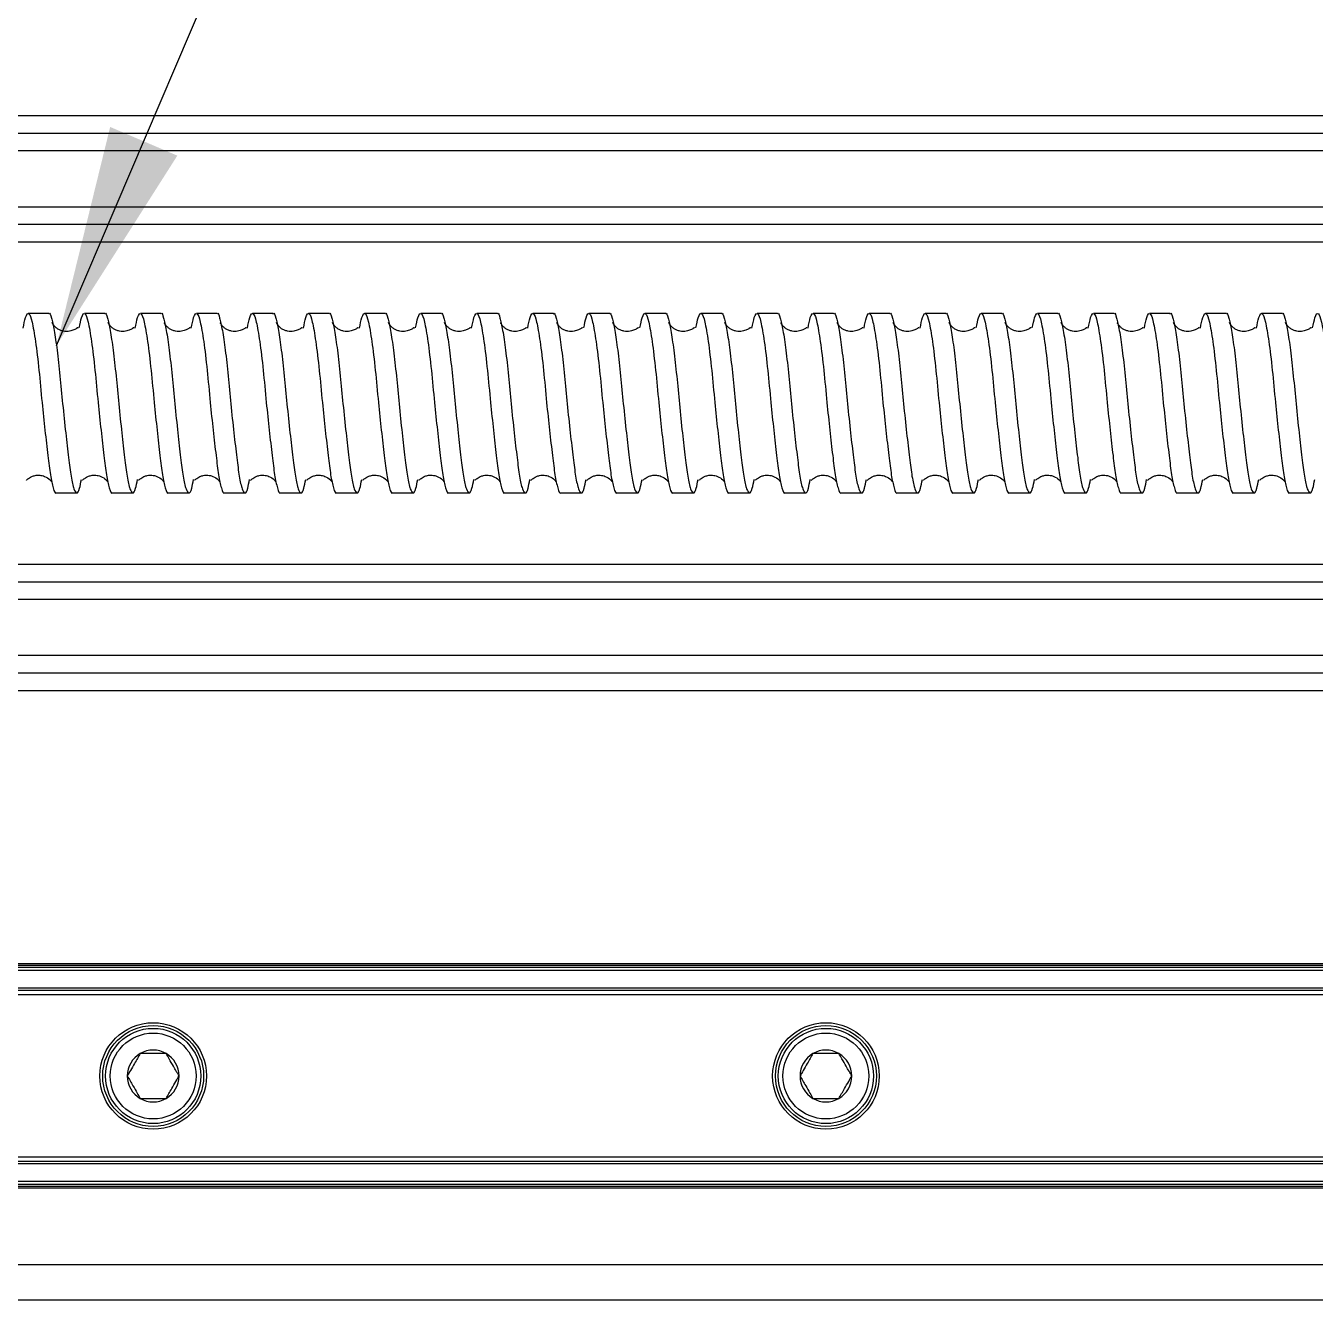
# Model space of a CAD drawing. Header units: millimetres. Extents: x 0 to 279, y 0 to 216.
# Drawn here: x 165.74 to 184.91, y 156.59 to 175.53 of the extents above; entities that cross this region are included whole.
import ezdxf

# ---------------------------------------------------------------- set-up
doc = ezdxf.new("R2010")
doc.units = ezdxf.units.MM
doc.layers.add('DIM', color=1, linetype='Continuous')
doc.dimstyles.new('SLDDIMSTYLE0', dxfattribs={"dimtxt": 0.18, "dimasz": 3.302, "dimexe": 0, "dimexo": 0.0625, "dimgap": 0, "dimtad": 0, "dimtih": 1, "dimtoh": 1, "dimdec": 0, "dimrnd": 1e-09, "dimzin": 0, "dimdsep": 46, "dimtxsty": 'Standard', "dimsah": 1, "dimcen": 0.09, "dimadec": 0, "dimazin": 0, "dimtfac": 3.302, "dimtdec": 0, "dimtofl": 0, "dimtmove": 0, "dimatfit": 3, "dimfxl": 0, "dimfrac": 2, "dimtolj": 1, "dimtzin": 0, "dimarcsym": 0})

msp = doc.modelspace()

# ---------------------------------------------------------------- linework, layer by layer
at = {"color": 8, "linetype": 'Continuous', "lineweight": 25}
for p, q in [((230.632, 174.193), (122.071, 174.193)), ((230.632, 173.672), (122.071, 173.672)), ((230.632, 172.837), (122.071, 172.837)), ((230.632, 172.316), (122.071, 172.316)), ((230.632, 167.526), (122.071, 167.526)), ((230.632, 167.005), (122.071, 167.005)), ((230.632, 166.17), (122.071, 166.17)), ((230.632, 165.649), (122.071, 165.649)), ((240.966, 161.563), (151.42, 161.563)), ((240.966, 161.491), (151.42, 161.491)), ((240.966, 158.351), (151.42, 158.351)), ((240.966, 158.279), (151.42, 158.279)), ((240.966, 157.116), (151.42, 157.116))]:
    msp.add_line(p, q, dxfattribs=at)
at = {"color": 7, "linetype": 'Continuous', "lineweight": 25}
for p, q in [((230.632, 173.931), (122.071, 173.931)), ((230.632, 172.578), (122.071, 172.578)), ((166.08, 171.254), (165.775, 171.254)), ((166.913, 171.254), (166.609, 171.254)), ((167.746, 171.254), (167.442, 171.254)), ((168.58, 171.254), (168.275, 171.254)), ((169.413, 171.254), (169.109, 171.254)), ((170.246, 171.254), (169.942, 171.254)), ((171.08, 171.254), (170.775, 171.254)), ((171.913, 171.254), (171.609, 171.254)), ((172.746, 171.254), (172.442, 171.254)), ((173.58, 171.254), (173.275, 171.254)), ((174.413, 171.254), (174.109, 171.254)), ((175.246, 171.254), (174.942, 171.254)), ((176.08, 171.254), (175.775, 171.254)), ((176.913, 171.254), (176.609, 171.254)), ((177.746, 171.254), (177.442, 171.254)), ((178.58, 171.254), (178.275, 171.254)), ((179.413, 171.254), (179.109, 171.254)), ((180.246, 171.254), (179.942, 171.254)), ((181.08, 171.254), (180.775, 171.254)), ((181.913, 171.254), (181.609, 171.254)), ((182.746, 171.254), (182.442, 171.254)), ((183.58, 171.254), (183.275, 171.254)), ((184.413, 171.254), (184.109, 171.254)), ((166.192, 168.588), (166.496, 168.588)), ((167.026, 168.588), (167.33, 168.588)), ((167.859, 168.588), (168.163, 168.588)), ((168.692, 168.588), (168.996, 168.588)), ((169.526, 168.588), (169.83, 168.588)), ((170.359, 168.588), (170.663, 168.588)), ((171.192, 168.588), (171.496, 168.588)), ((172.026, 168.588), (172.33, 168.588)), ((172.859, 168.588), (173.163, 168.588)), ((173.692, 168.588), (173.996, 168.588)), ((174.526, 168.588), (174.83, 168.588)), ((175.359, 168.588), (175.663, 168.588)), ((176.192, 168.588), (176.496, 168.588)), ((177.026, 168.588), (177.33, 168.588)), ((177.859, 168.588), (178.163, 168.588)), ((178.692, 168.588), (178.996, 168.588)), ((179.526, 168.588), (179.83, 168.588)), ((180.359, 168.588), (180.663, 168.588)), ((181.192, 168.588), (181.496, 168.588)), ((182.026, 168.588), (182.33, 168.588)), ((182.859, 168.588), (183.163, 168.588)), ((183.692, 168.588), (183.996, 168.588)), ((184.526, 168.588), (184.83, 168.588)), ((230.632, 167.264), (122.071, 167.264)), ((230.632, 165.911), (122.071, 165.911)), ((240.966, 161.588), (151.42, 161.588)), ((240.966, 161.536), (151.42, 161.536)), ((240.966, 161.229), (151.42, 161.229)), ((240.966, 161.193), (151.42, 161.193)), ((240.966, 161.127), (151.42, 161.127)), ((240.966, 158.715), (151.42, 158.715)), ((240.966, 158.649), (151.42, 158.649)), ((240.966, 158.613), (151.42, 158.613)), ((240.966, 158.306), (151.42, 158.306)), ((240.966, 158.254), (151.42, 158.254)), ((240.966, 156.588), (151.42, 156.588))]:
    msp.add_line(p, q, dxfattribs=at)
for centre, radius in [((167.632, 159.921), 0.792), ((167.632, 159.921), 0.75), ((167.632, 159.921), 0.708), ((177.632, 159.921), 0.792), ((177.632, 159.921), 0.75), ((177.632, 159.921), 0.708), ((167.632, 159.921), 0.638), ((177.632, 159.921), 0.638)]:
    msp.add_circle(centre, radius, dxfattribs=at)
for centre, start, end in [((167.632, 159.921), 120, 180), ((167.632, 159.921), 60, 120), ((167.632, 159.921), 0, 60), ((177.632, 159.921), 120, 180), ((177.632, 159.921), 60, 120), ((177.632, 159.921), 0, 60), ((167.632, 159.921), 180, 240), ((167.632, 159.921), 300, 0), ((177.632, 159.921), 180, 240), ((177.632, 159.921), 300, 0), ((167.632, 159.921), 240, 300), ((177.632, 159.921), 240, 300)]:
    msp.add_arc(centre, 0.385, start, end, dxfattribs=at)
for points, knots in [([(165.699, 171.039), (165.71, 171.097), (165.739, 171.24), (165.787, 171.279), (165.831, 171.155), (165.883, 170.857), (165.935, 170.428), (165.977, 169.955), (166.023, 169.513), (166.067, 169.14), (166.104, 168.838), (166.146, 168.649), (166.177, 168.566), (166.192, 168.589), (166.192, 168.59)], [0, 0, 0, 0, 0.0703568, 0.1722196, 0.2699559, 0.3712074, 0.4741337, 0.5734583, 0.6583141, 0.7430129, 0.8243011, 0.90809, 0.9973435, 1, 1, 1, 1]), ([(166.08, 171.252), (166.08, 171.253), (166.095, 171.274), (166.12, 171.199), (166.16, 171.022), (166.205, 170.719), (166.247, 170.337), (166.286, 169.905), (166.331, 169.48), (166.375, 169.106), (166.411, 168.817), (166.454, 168.629), (166.498, 168.568), (166.533, 168.619), (166.556, 168.741), (166.566, 168.79)], [0, 0, 0, 0, 0.0034244, 0.0859477, 0.1691478, 0.2549331, 0.3429808, 0.4288684, 0.518377, 0.6033358, 0.6850027, 0.7696123, 0.8552987, 0.9417258, 1, 1, 1, 1]), ([(166.533, 171.042), (166.544, 171.099), (166.572, 171.24), (166.62, 171.279), (166.664, 171.155), (166.716, 170.857), (166.768, 170.428), (166.81, 169.955), (166.857, 169.513), (166.9, 169.14), (166.937, 168.838), (166.979, 168.649), (167.011, 168.566), (167.025, 168.589), (167.026, 168.59)], [0, 0, 0, 0, 0.0688262, 0.1708568, 0.268754, 0.3701721, 0.4732679, 0.572756, 0.6577516, 0.7425898, 0.8240119, 0.9079387, 0.9973392, 1, 1, 1, 1]), ([(166.913, 171.252), (166.914, 171.253), (166.928, 171.274), (166.953, 171.199), (166.993, 171.022), (167.038, 170.719), (167.08, 170.337), (167.12, 169.905), (167.165, 169.48), (167.208, 169.106), (167.245, 168.817), (167.287, 168.629), (167.332, 168.568), (167.366, 168.619), (167.39, 168.741), (167.399, 168.79)], [0, 0, 0, 0, 0.0034244, 0.0859477, 0.1691478, 0.2549331, 0.3429808, 0.4288684, 0.518377, 0.6033358, 0.6850027, 0.7696123, 0.8552987, 0.9417258, 1, 1, 1, 1]), ([(167.366, 171.039), (167.377, 171.097), (167.405, 171.24), (167.453, 171.279), (167.497, 171.155), (167.549, 170.857), (167.601, 170.428), (167.644, 169.955), (167.69, 169.513), (167.733, 169.14), (167.77, 168.838), (167.812, 168.649), (167.844, 168.566), (167.858, 168.589), (167.859, 168.59)], [0, 0, 0, 0, 0.070357, 0.17222, 0.269956, 0.371207, 0.474134, 0.573458, 0.658314, 0.743013, 0.824301, 0.90809, 0.997344, 1, 1, 1, 1]), ([(167.746, 171.252), (167.747, 171.253), (167.762, 171.274), (167.787, 171.199), (167.827, 171.022), (167.871, 170.719), (167.914, 170.337), (167.953, 169.905), (167.998, 169.48), (168.041, 169.106), (168.078, 168.817), (168.12, 168.629), (168.165, 168.568), (168.2, 168.619), (168.223, 168.741), (168.233, 168.79)], [0, 0, 0, 0, 0.003424, 0.085948, 0.169148, 0.254933, 0.342981, 0.428868, 0.518377, 0.603336, 0.685003, 0.769612, 0.855299, 0.941726, 1, 1, 1, 1]), ([(168.199, 171.039), (168.21, 171.097), (168.239, 171.24), (168.287, 171.279), (168.331, 171.155), (168.383, 170.857), (168.435, 170.428), (168.477, 169.955), (168.523, 169.513), (168.567, 169.14), (168.604, 168.838), (168.646, 168.649), (168.677, 168.566), (168.692, 168.589), (168.692, 168.59)], [0, 0, 0, 0, 0.070357, 0.17222, 0.269956, 0.371207, 0.474134, 0.573458, 0.658314, 0.743013, 0.824301, 0.90809, 0.997344, 1, 1, 1, 1]), ([(168.58, 171.252), (168.58, 171.253), (168.595, 171.274), (168.62, 171.199), (168.66, 171.022), (168.705, 170.719), (168.747, 170.337), (168.786, 169.905), (168.831, 169.48), (168.875, 169.106), (168.911, 168.817), (168.954, 168.629), (168.998, 168.568), (169.033, 168.619), (169.056, 168.741), (169.066, 168.79)], [0, 0, 0, 0, 0.003424, 0.085948, 0.169148, 0.254933, 0.342981, 0.428868, 0.518377, 0.603336, 0.685003, 0.769612, 0.855299, 0.941726, 1, 1, 1, 1]), ([(169.032, 171.039), (169.044, 171.097), (169.072, 171.24), (169.12, 171.279), (169.164, 171.155), (169.216, 170.857), (169.268, 170.428), (169.31, 169.955), (169.357, 169.513), (169.4, 169.14), (169.437, 168.838), (169.479, 168.649), (169.511, 168.566), (169.525, 168.589), (169.526, 168.59)], [0, 0, 0, 0, 0.070357, 0.17222, 0.269956, 0.371207, 0.474134, 0.573458, 0.658314, 0.743013, 0.824301, 0.90809, 0.997344, 1, 1, 1, 1]), ([(169.413, 171.252), (169.414, 171.253), (169.428, 171.274), (169.453, 171.199), (169.493, 171.022), (169.538, 170.719), (169.58, 170.337), (169.62, 169.905), (169.665, 169.48), (169.708, 169.106), (169.745, 168.817), (169.787, 168.629), (169.832, 168.568), (169.866, 168.619), (169.89, 168.741), (169.899, 168.79)], [0, 0, 0, 0, 0.0034244, 0.0859477, 0.1691478, 0.2549331, 0.3429808, 0.4288684, 0.518377, 0.6033358, 0.6850027, 0.7696123, 0.8552987, 0.9417258, 1, 1, 1, 1]), ([(169.866, 171.039), (169.877, 171.097), (169.905, 171.24), (169.953, 171.279), (169.997, 171.155), (170.049, 170.857), (170.101, 170.428), (170.144, 169.955), (170.19, 169.513), (170.233, 169.14), (170.27, 168.838), (170.312, 168.649), (170.344, 168.566), (170.358, 168.589), (170.359, 168.59)], [0, 0, 0, 0, 0.070357, 0.17222, 0.269956, 0.371207, 0.474134, 0.573458, 0.658314, 0.743013, 0.824301, 0.90809, 0.997344, 1, 1, 1, 1]), ([(170.246, 171.252), (170.247, 171.253), (170.262, 171.274), (170.287, 171.199), (170.327, 171.022), (170.371, 170.719), (170.414, 170.337), (170.453, 169.905), (170.498, 169.48), (170.541, 169.106), (170.578, 168.817), (170.62, 168.629), (170.665, 168.568), (170.7, 168.619), (170.723, 168.741), (170.733, 168.79)], [0, 0, 0, 0, 0.0034244, 0.0859477, 0.1691478, 0.2549331, 0.3429808, 0.4288684, 0.518377, 0.6033358, 0.6850027, 0.7696123, 0.8552987, 0.9417258, 1, 1, 1, 1]), ([(170.699, 171.039), (170.71, 171.097), (170.739, 171.24), (170.787, 171.279), (170.831, 171.155), (170.883, 170.857), (170.935, 170.428), (170.977, 169.955), (171.023, 169.513), (171.067, 169.14), (171.104, 168.838), (171.146, 168.649), (171.177, 168.566), (171.192, 168.589), (171.192, 168.59)], [0, 0, 0, 0, 0.070357, 0.17222, 0.269956, 0.371207, 0.474134, 0.573458, 0.658314, 0.743013, 0.824301, 0.90809, 0.997344, 1, 1, 1, 1]), ([(171.08, 171.252), (171.08, 171.253), (171.095, 171.274), (171.12, 171.199), (171.16, 171.022), (171.205, 170.719), (171.247, 170.337), (171.286, 169.905), (171.331, 169.48), (171.375, 169.106), (171.411, 168.817), (171.454, 168.629), (171.498, 168.568), (171.533, 168.619), (171.556, 168.741), (171.566, 168.79)], [0, 0, 0, 0, 0.003424, 0.085948, 0.169148, 0.254933, 0.342981, 0.428868, 0.518377, 0.603336, 0.685003, 0.769612, 0.855299, 0.941726, 1, 1, 1, 1]), ([(171.533, 171.042), (171.544, 171.099), (171.572, 171.24), (171.62, 171.279), (171.664, 171.155), (171.716, 170.857), (171.768, 170.428), (171.81, 169.955), (171.857, 169.513), (171.9, 169.14), (171.937, 168.838), (171.979, 168.649), (172.011, 168.566), (172.025, 168.589), (172.026, 168.59)], [0, 0, 0, 0, 0.068826, 0.170857, 0.268754, 0.370172, 0.473268, 0.572756, 0.657752, 0.74259, 0.824012, 0.907939, 0.997339, 1, 1, 1, 1]), ([(171.913, 171.252), (171.914, 171.253), (171.928, 171.274), (171.953, 171.199), (171.993, 171.022), (172.038, 170.719), (172.08, 170.337), (172.12, 169.905), (172.165, 169.48), (172.208, 169.106), (172.245, 168.817), (172.287, 168.629), (172.332, 168.568), (172.366, 168.619), (172.39, 168.741), (172.399, 168.79)], [0, 0, 0, 0, 0.003424, 0.085948, 0.169148, 0.254933, 0.342981, 0.428868, 0.518377, 0.603336, 0.685003, 0.769612, 0.855299, 0.941726, 1, 1, 1, 1]), ([(172.366, 171.039), (172.377, 171.097), (172.405, 171.24), (172.453, 171.279), (172.497, 171.155), (172.549, 170.857), (172.601, 170.428), (172.644, 169.955), (172.69, 169.513), (172.733, 169.14), (172.77, 168.838), (172.812, 168.649), (172.844, 168.566), (172.858, 168.589), (172.859, 168.59)], [0, 0, 0, 0, 0.070357, 0.17222, 0.269956, 0.371207, 0.474134, 0.573458, 0.658314, 0.743013, 0.824301, 0.90809, 0.997344, 1, 1, 1, 1]), ([(172.746, 171.252), (172.747, 171.253), (172.762, 171.274), (172.787, 171.199), (172.827, 171.022), (172.871, 170.719), (172.914, 170.337), (172.953, 169.905), (172.998, 169.48), (173.041, 169.106), (173.078, 168.817), (173.12, 168.629), (173.165, 168.568), (173.2, 168.619), (173.223, 168.741), (173.233, 168.79)], [0, 0, 0, 0, 0.003424, 0.085948, 0.169148, 0.254933, 0.342981, 0.428868, 0.518377, 0.603336, 0.685003, 0.769612, 0.855299, 0.941726, 1, 1, 1, 1]), ([(173.199, 171.039), (173.21, 171.097), (173.239, 171.24), (173.287, 171.279), (173.331, 171.155), (173.383, 170.857), (173.435, 170.428), (173.477, 169.955), (173.523, 169.513), (173.567, 169.14), (173.604, 168.838), (173.646, 168.649), (173.677, 168.566), (173.692, 168.589), (173.692, 168.59)], [0, 0, 0, 0, 0.070357, 0.17222, 0.269956, 0.371207, 0.474134, 0.573458, 0.658314, 0.743013, 0.824301, 0.90809, 0.997344, 1, 1, 1, 1]), ([(173.58, 171.252), (173.58, 171.253), (173.595, 171.274), (173.62, 171.199), (173.66, 171.022), (173.705, 170.719), (173.747, 170.337), (173.786, 169.905), (173.831, 169.48), (173.875, 169.106), (173.911, 168.817), (173.954, 168.629), (173.998, 168.568), (174.033, 168.619), (174.056, 168.741), (174.066, 168.79)], [0, 0, 0, 0, 0.003424, 0.085948, 0.169148, 0.254933, 0.342981, 0.428868, 0.518377, 0.603336, 0.685003, 0.769612, 0.855299, 0.941726, 1, 1, 1, 1]), ([(174.033, 171.042), (174.044, 171.099), (174.072, 171.24), (174.12, 171.279), (174.164, 171.155), (174.216, 170.857), (174.268, 170.428), (174.31, 169.955), (174.357, 169.513), (174.4, 169.14), (174.437, 168.838), (174.479, 168.649), (174.511, 168.566), (174.525, 168.589), (174.526, 168.59)], [0, 0, 0, 0, 0.068826, 0.170857, 0.268754, 0.370172, 0.473268, 0.572756, 0.657752, 0.74259, 0.824012, 0.907939, 0.997339, 1, 1, 1, 1]), ([(174.413, 171.252), (174.414, 171.253), (174.428, 171.274), (174.453, 171.199), (174.493, 171.022), (174.538, 170.719), (174.58, 170.337), (174.62, 169.905), (174.665, 169.48), (174.708, 169.106), (174.745, 168.817), (174.787, 168.629), (174.832, 168.568), (174.866, 168.619), (174.89, 168.741), (174.899, 168.79)], [0, 0, 0, 0, 0.003424, 0.085948, 0.169148, 0.254933, 0.342981, 0.428868, 0.518377, 0.603336, 0.685003, 0.769612, 0.855299, 0.941726, 1, 1, 1, 1]), ([(174.866, 171.042), (174.878, 171.099), (174.906, 171.24), (174.953, 171.279), (174.997, 171.155), (175.049, 170.857), (175.101, 170.428), (175.144, 169.955), (175.19, 169.513), (175.233, 169.14), (175.27, 168.838), (175.312, 168.649), (175.344, 168.566), (175.358, 168.589), (175.359, 168.59)], [0, 0, 0, 0, 0.068826, 0.170857, 0.268754, 0.370172, 0.473268, 0.572756, 0.657752, 0.74259, 0.824012, 0.907939, 0.997339, 1, 1, 1, 1]), ([(175.246, 171.252), (175.247, 171.253), (175.262, 171.274), (175.287, 171.199), (175.327, 171.022), (175.371, 170.719), (175.414, 170.337), (175.453, 169.905), (175.498, 169.48), (175.541, 169.106), (175.578, 168.817), (175.62, 168.629), (175.665, 168.568), (175.7, 168.619), (175.723, 168.741), (175.733, 168.79)], [0, 0, 0, 0, 0.003424, 0.085948, 0.169148, 0.254933, 0.342981, 0.428868, 0.518377, 0.603336, 0.685003, 0.769612, 0.855299, 0.941726, 1, 1, 1, 1]), ([(175.7, 171.042), (175.711, 171.099), (175.739, 171.24), (175.787, 171.279), (175.831, 171.155), (175.883, 170.857), (175.935, 170.428), (175.977, 169.955), (176.023, 169.513), (176.067, 169.14), (176.104, 168.838), (176.146, 168.649), (176.177, 168.566), (176.192, 168.589), (176.192, 168.59)], [0, 0, 0, 0, 0.068826, 0.170857, 0.268754, 0.370172, 0.473268, 0.572756, 0.657752, 0.74259, 0.824012, 0.907939, 0.997339, 1, 1, 1, 1]), ([(176.08, 171.252), (176.08, 171.253), (176.095, 171.274), (176.12, 171.199), (176.16, 171.022), (176.205, 170.719), (176.247, 170.337), (176.286, 169.905), (176.331, 169.48), (176.375, 169.106), (176.411, 168.817), (176.454, 168.629), (176.498, 168.568), (176.533, 168.619), (176.556, 168.741), (176.566, 168.79)], [0, 0, 0, 0, 0.0034244, 0.0859477, 0.1691478, 0.2549331, 0.3429808, 0.4288684, 0.518377, 0.6033358, 0.6850027, 0.7696123, 0.8552987, 0.9417258, 1, 1, 1, 1]), ([(176.532, 171.039), (176.544, 171.097), (176.572, 171.24), (176.62, 171.279), (176.664, 171.155), (176.716, 170.857), (176.768, 170.428), (176.81, 169.955), (176.857, 169.513), (176.9, 169.14), (176.937, 168.838), (176.979, 168.649), (177.011, 168.566), (177.025, 168.589), (177.026, 168.59)], [0, 0, 0, 0, 0.070357, 0.17222, 0.269956, 0.371207, 0.474134, 0.573458, 0.658314, 0.743013, 0.824301, 0.90809, 0.997344, 1, 1, 1, 1]), ([(176.913, 171.252), (176.914, 171.253), (176.928, 171.274), (176.953, 171.199), (176.993, 171.022), (177.038, 170.719), (177.08, 170.337), (177.12, 169.905), (177.165, 169.48), (177.208, 169.106), (177.245, 168.817), (177.287, 168.629), (177.332, 168.568), (177.366, 168.619), (177.39, 168.741), (177.399, 168.79)], [0, 0, 0, 0, 0.003424, 0.085948, 0.169148, 0.254933, 0.342981, 0.428868, 0.518377, 0.603336, 0.685003, 0.769612, 0.855299, 0.941726, 1, 1, 1, 1]), ([(177.366, 171.039), (177.377, 171.097), (177.405, 171.24), (177.453, 171.279), (177.497, 171.155), (177.549, 170.857), (177.601, 170.428), (177.644, 169.955), (177.69, 169.513), (177.733, 169.14), (177.77, 168.838), (177.812, 168.649), (177.844, 168.566), (177.858, 168.589), (177.859, 168.59)], [0, 0, 0, 0, 0.070357, 0.17222, 0.269956, 0.371207, 0.474134, 0.573458, 0.658314, 0.743013, 0.824301, 0.90809, 0.997344, 1, 1, 1, 1]), ([(177.746, 171.252), (177.747, 171.253), (177.762, 171.274), (177.787, 171.199), (177.827, 171.022), (177.871, 170.719), (177.914, 170.337), (177.953, 169.905), (177.998, 169.48), (178.041, 169.106), (178.078, 168.817), (178.12, 168.629), (178.165, 168.568), (178.2, 168.619), (178.223, 168.741), (178.233, 168.79)], [0, 0, 0, 0, 0.003424, 0.085948, 0.169148, 0.254933, 0.342981, 0.428868, 0.518377, 0.603336, 0.685003, 0.769612, 0.855299, 0.941726, 1, 1, 1, 1]), ([(178.199, 171.039), (178.21, 171.097), (178.239, 171.24), (178.287, 171.279), (178.331, 171.155), (178.383, 170.857), (178.435, 170.428), (178.477, 169.955), (178.523, 169.513), (178.567, 169.14), (178.604, 168.838), (178.646, 168.649), (178.677, 168.566), (178.692, 168.589), (178.692, 168.59)], [0, 0, 0, 0, 0.0703568, 0.1722196, 0.2699559, 0.3712074, 0.4741337, 0.5734583, 0.6583141, 0.7430129, 0.8243011, 0.90809, 0.9973435, 1, 1, 1, 1]), ([(178.58, 171.252), (178.58, 171.253), (178.595, 171.274), (178.62, 171.199), (178.66, 171.022), (178.705, 170.719), (178.747, 170.337), (178.786, 169.905), (178.831, 169.48), (178.875, 169.106), (178.911, 168.817), (178.954, 168.629), (178.998, 168.568), (179.033, 168.619), (179.056, 168.741), (179.066, 168.79)], [0, 0, 0, 0, 0.0034244, 0.0859477, 0.1691478, 0.2549331, 0.3429808, 0.4288684, 0.518377, 0.6033358, 0.6850027, 0.7696123, 0.8552987, 0.9417258, 1, 1, 1, 1]), ([(179.032, 171.039), (179.044, 171.097), (179.072, 171.24), (179.12, 171.279), (179.164, 171.155), (179.216, 170.857), (179.268, 170.428), (179.31, 169.955), (179.357, 169.513), (179.4, 169.14), (179.437, 168.838), (179.479, 168.649), (179.511, 168.566), (179.525, 168.589), (179.526, 168.59)], [0, 0, 0, 0, 0.070357, 0.17222, 0.269956, 0.371207, 0.474134, 0.573458, 0.658314, 0.743013, 0.824301, 0.90809, 0.997344, 1, 1, 1, 1]), ([(179.413, 171.252), (179.414, 171.253), (179.428, 171.274), (179.453, 171.199), (179.493, 171.022), (179.538, 170.719), (179.58, 170.337), (179.62, 169.905), (179.665, 169.48), (179.708, 169.106), (179.745, 168.817), (179.787, 168.629), (179.832, 168.568), (179.866, 168.619), (179.89, 168.741), (179.899, 168.79)], [0, 0, 0, 0, 0.0034244, 0.0859477, 0.1691478, 0.2549331, 0.3429808, 0.4288684, 0.518377, 0.6033358, 0.6850027, 0.7696123, 0.8552987, 0.9417258, 1, 1, 1, 1]), ([(179.866, 171.042), (179.878, 171.099), (179.906, 171.24), (179.953, 171.279), (179.997, 171.155), (180.049, 170.857), (180.101, 170.428), (180.144, 169.955), (180.19, 169.513), (180.233, 169.14), (180.27, 168.838), (180.312, 168.649), (180.344, 168.566), (180.358, 168.589), (180.359, 168.59)], [0, 0, 0, 0, 0.0688262, 0.1708568, 0.268754, 0.3701721, 0.4732679, 0.572756, 0.6577516, 0.7425898, 0.8240119, 0.9079387, 0.9973392, 1, 1, 1, 1]), ([(180.246, 171.252), (180.247, 171.253), (180.262, 171.274), (180.287, 171.199), (180.327, 171.022), (180.371, 170.719), (180.414, 170.337), (180.453, 169.905), (180.498, 169.48), (180.541, 169.106), (180.578, 168.817), (180.62, 168.629), (180.665, 168.568), (180.7, 168.619), (180.723, 168.741), (180.733, 168.79)], [0, 0, 0, 0, 0.003424, 0.085948, 0.169148, 0.254933, 0.342981, 0.428868, 0.518377, 0.603336, 0.685003, 0.769612, 0.855299, 0.941726, 1, 1, 1, 1]), ([(180.7, 171.042), (180.711, 171.099), (180.739, 171.24), (180.787, 171.279), (180.831, 171.155), (180.883, 170.857), (180.935, 170.428), (180.977, 169.955), (181.023, 169.513), (181.067, 169.14), (181.104, 168.838), (181.146, 168.649), (181.177, 168.566), (181.192, 168.589), (181.192, 168.59)], [0, 0, 0, 0, 0.068826, 0.170857, 0.268754, 0.370172, 0.473268, 0.572756, 0.657752, 0.74259, 0.824012, 0.907939, 0.997339, 1, 1, 1, 1]), ([(181.08, 171.252), (181.08, 171.253), (181.095, 171.274), (181.12, 171.199), (181.16, 171.022), (181.205, 170.719), (181.247, 170.337), (181.286, 169.905), (181.331, 169.48), (181.375, 169.106), (181.411, 168.817), (181.454, 168.629), (181.498, 168.568), (181.533, 168.619), (181.556, 168.741), (181.566, 168.79)], [0, 0, 0, 0, 0.0034244, 0.0859477, 0.1691478, 0.2549331, 0.3429808, 0.4288684, 0.518377, 0.6033358, 0.6850027, 0.7696123, 0.8552987, 0.9417258, 1, 1, 1, 1]), ([(181.532, 171.039), (181.544, 171.097), (181.572, 171.24), (181.62, 171.279), (181.664, 171.155), (181.716, 170.857), (181.768, 170.428), (181.81, 169.955), (181.857, 169.513), (181.9, 169.14), (181.937, 168.838), (181.979, 168.649), (182.011, 168.566), (182.025, 168.589), (182.026, 168.59)], [0, 0, 0, 0, 0.070357, 0.17222, 0.269956, 0.371207, 0.474134, 0.573458, 0.658314, 0.743013, 0.824301, 0.90809, 0.997344, 1, 1, 1, 1]), ([(181.913, 171.252), (181.914, 171.253), (181.928, 171.274), (181.953, 171.199), (181.993, 171.022), (182.038, 170.719), (182.08, 170.337), (182.12, 169.905), (182.165, 169.48), (182.208, 169.106), (182.245, 168.817), (182.287, 168.629), (182.332, 168.568), (182.366, 168.619), (182.39, 168.741), (182.399, 168.79)], [0, 0, 0, 0, 0.003424, 0.085948, 0.169148, 0.254933, 0.342981, 0.428868, 0.518377, 0.603336, 0.685003, 0.769612, 0.855299, 0.941726, 1, 1, 1, 1]), ([(182.366, 171.039), (182.377, 171.097), (182.405, 171.24), (182.453, 171.279), (182.497, 171.155), (182.549, 170.857), (182.601, 170.428), (182.644, 169.955), (182.69, 169.513), (182.733, 169.14), (182.77, 168.838), (182.812, 168.649), (182.844, 168.566), (182.858, 168.589), (182.859, 168.59)], [0, 0, 0, 0, 0.070357, 0.17222, 0.269956, 0.371207, 0.474134, 0.573458, 0.658314, 0.743013, 0.824301, 0.90809, 0.997344, 1, 1, 1, 1]), ([(182.746, 171.252), (182.747, 171.253), (182.762, 171.274), (182.787, 171.199), (182.827, 171.022), (182.871, 170.719), (182.914, 170.337), (182.953, 169.905), (182.998, 169.48), (183.041, 169.106), (183.078, 168.817), (183.12, 168.629), (183.165, 168.568), (183.2, 168.619), (183.223, 168.741), (183.233, 168.79)], [0, 0, 0, 0, 0.003424, 0.085948, 0.169148, 0.254933, 0.342981, 0.428868, 0.518377, 0.603336, 0.685003, 0.769612, 0.855299, 0.941726, 1, 1, 1, 1]), ([(183.199, 171.039), (183.21, 171.097), (183.239, 171.24), (183.287, 171.279), (183.331, 171.155), (183.383, 170.857), (183.435, 170.428), (183.477, 169.955), (183.523, 169.513), (183.567, 169.14), (183.604, 168.838), (183.646, 168.649), (183.677, 168.566), (183.692, 168.589), (183.692, 168.59)], [0, 0, 0, 0, 0.070357, 0.17222, 0.269956, 0.371207, 0.474134, 0.573458, 0.658314, 0.743013, 0.824301, 0.90809, 0.997344, 1, 1, 1, 1]), ([(183.58, 171.252), (183.58, 171.253), (183.595, 171.274), (183.62, 171.199), (183.66, 171.022), (183.705, 170.719), (183.747, 170.337), (183.786, 169.905), (183.831, 169.48), (183.875, 169.106), (183.911, 168.817), (183.954, 168.629), (183.998, 168.568), (184.033, 168.619), (184.056, 168.741), (184.066, 168.79)], [0, 0, 0, 0, 0.003424, 0.085948, 0.169148, 0.254933, 0.342981, 0.428868, 0.518377, 0.603336, 0.685003, 0.769612, 0.855299, 0.941726, 1, 1, 1, 1]), ([(184.032, 171.039), (184.044, 171.097), (184.072, 171.24), (184.12, 171.279), (184.164, 171.155), (184.216, 170.857), (184.268, 170.428), (184.31, 169.955), (184.357, 169.513), (184.4, 169.14), (184.437, 168.838), (184.479, 168.649), (184.511, 168.566), (184.525, 168.589), (184.526, 168.59)], [0, 0, 0, 0, 0.0703568, 0.1722196, 0.2699559, 0.3712074, 0.4741337, 0.5734583, 0.6583141, 0.7430129, 0.8243011, 0.90809, 0.9973435, 1, 1, 1, 1]), ([(184.413, 171.252), (184.414, 171.253), (184.428, 171.274), (184.453, 171.199), (184.493, 171.022), (184.538, 170.719), (184.58, 170.337), (184.62, 169.905), (184.665, 169.48), (184.708, 169.106), (184.745, 168.817), (184.787, 168.629), (184.832, 168.568), (184.866, 168.619), (184.89, 168.741), (184.899, 168.79)], [0, 0, 0, 0, 0.003424, 0.085948, 0.169148, 0.254933, 0.342981, 0.428868, 0.518377, 0.603336, 0.685003, 0.769612, 0.855299, 0.941726, 1, 1, 1, 1]), ([(184.866, 171.042), (184.878, 171.099), (184.906, 171.24), (184.953, 171.279), (184.997, 171.155), (185.049, 170.857), (185.101, 170.428), (185.144, 169.955), (185.19, 169.513), (185.233, 169.14), (185.27, 168.838), (185.312, 168.649), (185.344, 168.566), (185.358, 168.589), (185.359, 168.59)], [0, 0, 0, 0, 0.068826, 0.170857, 0.268754, 0.370172, 0.473268, 0.572756, 0.657752, 0.74259, 0.824012, 0.907939, 0.997339, 1, 1, 1, 1]), ([(166.515, 171.038), (166.514, 171.039), (166.512, 171.045), (166.496, 171.035), (166.466, 171.018), (166.426, 171.002), (166.389, 170.992), (166.345, 170.988), (166.296, 170.992), (166.246, 171.007), (166.204, 171.031), (166.17, 171.06), (166.136, 171.103), (166.132, 171.114), (166.129, 171.122)], [0, 0, 0, 0, 0.031743, 0.153714, 0.26991, 0.325158, 0.378742, 0.432426, 0.487382, 0.545636, 0.611184, 0.687137, 0.776184, 1, 1, 1, 1]), ([(167.348, 171.038), (167.348, 171.039), (167.346, 171.045), (167.33, 171.035), (167.299, 171.018), (167.259, 171.002), (167.222, 170.992), (167.178, 170.988), (167.129, 170.992), (167.08, 171.007), (167.037, 171.031), (167.004, 171.06), (166.969, 171.103), (166.965, 171.114), (166.963, 171.122)], [0, 0, 0, 0, 0.031743, 0.153714, 0.26991, 0.325158, 0.378742, 0.432426, 0.487382, 0.545636, 0.611184, 0.687137, 0.776184, 1, 1, 1, 1]), ([(168.181, 171.038), (168.181, 171.039), (168.179, 171.045), (168.163, 171.035), (168.132, 171.018), (168.093, 171.002), (168.055, 170.992), (168.012, 170.988), (167.962, 170.992), (167.913, 171.007), (167.871, 171.031), (167.837, 171.06), (167.803, 171.103), (167.799, 171.114), (167.796, 171.122)], [0, 0, 0, 0, 0.0317431, 0.153714, 0.26991, 0.3251576, 0.3787424, 0.4324263, 0.4873818, 0.5456357, 0.6111844, 0.6871371, 0.7761836, 1, 1, 1, 1]), ([(169.015, 171.038), (169.014, 171.039), (169.012, 171.045), (168.996, 171.035), (168.966, 171.018), (168.926, 171.002), (168.889, 170.992), (168.845, 170.988), (168.796, 170.992), (168.746, 171.007), (168.704, 171.031), (168.67, 171.06), (168.636, 171.103), (168.632, 171.114), (168.629, 171.122)], [0, 0, 0, 0, 0.031743, 0.153714, 0.26991, 0.325158, 0.378742, 0.432426, 0.487382, 0.545636, 0.611184, 0.687137, 0.776184, 1, 1, 1, 1]), ([(169.848, 171.038), (169.848, 171.039), (169.846, 171.045), (169.83, 171.035), (169.799, 171.018), (169.759, 171.002), (169.722, 170.992), (169.678, 170.988), (169.629, 170.992), (169.58, 171.007), (169.537, 171.031), (169.504, 171.06), (169.469, 171.103), (169.465, 171.114), (169.463, 171.122)], [0, 0, 0, 0, 0.031743, 0.153714, 0.26991, 0.325158, 0.378742, 0.432426, 0.487382, 0.545636, 0.611184, 0.687137, 0.776184, 1, 1, 1, 1]), ([(170.681, 171.038), (170.681, 171.039), (170.679, 171.045), (170.663, 171.035), (170.632, 171.018), (170.593, 171.002), (170.555, 170.992), (170.512, 170.988), (170.462, 170.992), (170.413, 171.007), (170.371, 171.031), (170.337, 171.06), (170.303, 171.103), (170.299, 171.114), (170.296, 171.122)], [0, 0, 0, 0, 0.031743, 0.153714, 0.26991, 0.325158, 0.378742, 0.432426, 0.487382, 0.545636, 0.611184, 0.687137, 0.776184, 1, 1, 1, 1]), ([(171.515, 171.038), (171.514, 171.039), (171.512, 171.045), (171.496, 171.035), (171.466, 171.018), (171.426, 171.002), (171.389, 170.992), (171.345, 170.988), (171.296, 170.992), (171.246, 171.007), (171.204, 171.031), (171.17, 171.06), (171.136, 171.103), (171.132, 171.114), (171.129, 171.122)], [0, 0, 0, 0, 0.031743, 0.153714, 0.26991, 0.325158, 0.378742, 0.432426, 0.487382, 0.545636, 0.611184, 0.687137, 0.776184, 1, 1, 1, 1]), ([(172.348, 171.038), (172.348, 171.039), (172.346, 171.045), (172.33, 171.035), (172.299, 171.018), (172.259, 171.002), (172.222, 170.992), (172.178, 170.988), (172.129, 170.992), (172.08, 171.007), (172.037, 171.031), (172.004, 171.06), (171.969, 171.103), (171.965, 171.114), (171.963, 171.122)], [0, 0, 0, 0, 0.031743, 0.153714, 0.26991, 0.325158, 0.378742, 0.432426, 0.487382, 0.545636, 0.611184, 0.687137, 0.776184, 1, 1, 1, 1]), ([(173.181, 171.038), (173.181, 171.039), (173.179, 171.045), (173.163, 171.035), (173.132, 171.018), (173.093, 171.002), (173.055, 170.992), (173.012, 170.988), (172.962, 170.992), (172.913, 171.007), (172.871, 171.031), (172.837, 171.06), (172.803, 171.103), (172.799, 171.114), (172.796, 171.122)], [0, 0, 0, 0, 0.031743, 0.153714, 0.26991, 0.325158, 0.378742, 0.432426, 0.487382, 0.545636, 0.611184, 0.687137, 0.776184, 1, 1, 1, 1]), ([(174.015, 171.038), (174.014, 171.039), (174.012, 171.045), (173.996, 171.035), (173.966, 171.018), (173.926, 171.002), (173.889, 170.992), (173.845, 170.988), (173.796, 170.992), (173.746, 171.007), (173.704, 171.031), (173.67, 171.06), (173.636, 171.103), (173.632, 171.114), (173.629, 171.122)], [0, 0, 0, 0, 0.031743, 0.153714, 0.26991, 0.325158, 0.378742, 0.432426, 0.487382, 0.545636, 0.611184, 0.687137, 0.776184, 1, 1, 1, 1]), ([(174.848, 171.038), (174.848, 171.039), (174.846, 171.045), (174.83, 171.035), (174.799, 171.018), (174.759, 171.002), (174.722, 170.992), (174.678, 170.988), (174.629, 170.992), (174.58, 171.007), (174.537, 171.031), (174.504, 171.06), (174.469, 171.103), (174.465, 171.114), (174.463, 171.122)], [0, 0, 0, 0, 0.031743, 0.153714, 0.26991, 0.325158, 0.378742, 0.432426, 0.487382, 0.545636, 0.611184, 0.687137, 0.776184, 1, 1, 1, 1]), ([(175.681, 171.038), (175.681, 171.039), (175.679, 171.045), (175.663, 171.035), (175.632, 171.018), (175.593, 171.002), (175.555, 170.992), (175.512, 170.988), (175.462, 170.992), (175.413, 171.007), (175.371, 171.031), (175.337, 171.06), (175.303, 171.103), (175.299, 171.114), (175.296, 171.122)], [0, 0, 0, 0, 0.031743, 0.153714, 0.26991, 0.325158, 0.378742, 0.432426, 0.487382, 0.545636, 0.611184, 0.687137, 0.776184, 1, 1, 1, 1]), ([(176.515, 171.038), (176.514, 171.039), (176.512, 171.045), (176.496, 171.035), (176.466, 171.018), (176.426, 171.002), (176.389, 170.992), (176.345, 170.988), (176.296, 170.992), (176.246, 171.007), (176.204, 171.031), (176.17, 171.06), (176.136, 171.103), (176.132, 171.114), (176.129, 171.122)], [0, 0, 0, 0, 0.031743, 0.153714, 0.26991, 0.325158, 0.378742, 0.432426, 0.487382, 0.545636, 0.611184, 0.687137, 0.776184, 1, 1, 1, 1]), ([(177.348, 171.038), (177.348, 171.039), (177.346, 171.045), (177.33, 171.035), (177.299, 171.018), (177.259, 171.002), (177.222, 170.992), (177.178, 170.988), (177.129, 170.992), (177.08, 171.007), (177.037, 171.031), (177.004, 171.06), (176.969, 171.103), (176.965, 171.114), (176.963, 171.122)], [0, 0, 0, 0, 0.031743, 0.153714, 0.26991, 0.325158, 0.378742, 0.432426, 0.487382, 0.545636, 0.611184, 0.687137, 0.776184, 1, 1, 1, 1]), ([(178.181, 171.038), (178.181, 171.039), (178.179, 171.045), (178.163, 171.035), (178.132, 171.018), (178.093, 171.002), (178.055, 170.992), (178.012, 170.988), (177.962, 170.992), (177.913, 171.007), (177.871, 171.031), (177.837, 171.06), (177.803, 171.103), (177.799, 171.114), (177.796, 171.122)], [0, 0, 0, 0, 0.031743, 0.153714, 0.26991, 0.325158, 0.378742, 0.432426, 0.487382, 0.545636, 0.611184, 0.687137, 0.776184, 1, 1, 1, 1]), ([(179.015, 171.038), (179.014, 171.039), (179.012, 171.045), (178.996, 171.035), (178.966, 171.018), (178.926, 171.002), (178.889, 170.992), (178.845, 170.988), (178.796, 170.992), (178.746, 171.007), (178.704, 171.031), (178.67, 171.06), (178.636, 171.103), (178.632, 171.114), (178.629, 171.122)], [0, 0, 0, 0, 0.031743, 0.153714, 0.26991, 0.325158, 0.378742, 0.432426, 0.487382, 0.545636, 0.611184, 0.687137, 0.776184, 1, 1, 1, 1]), ([(179.848, 171.038), (179.848, 171.039), (179.846, 171.045), (179.83, 171.035), (179.799, 171.018), (179.759, 171.002), (179.722, 170.992), (179.678, 170.988), (179.629, 170.992), (179.58, 171.007), (179.537, 171.031), (179.504, 171.06), (179.469, 171.103), (179.465, 171.114), (179.463, 171.122)], [0, 0, 0, 0, 0.031743, 0.153714, 0.26991, 0.325158, 0.378742, 0.432426, 0.487382, 0.545636, 0.611184, 0.687137, 0.776184, 1, 1, 1, 1]), ([(180.681, 171.038), (180.681, 171.039), (180.679, 171.045), (180.663, 171.035), (180.632, 171.018), (180.593, 171.002), (180.555, 170.992), (180.512, 170.988), (180.462, 170.992), (180.413, 171.007), (180.371, 171.031), (180.337, 171.06), (180.303, 171.103), (180.299, 171.114), (180.296, 171.122)], [0, 0, 0, 0, 0.031743, 0.153714, 0.26991, 0.325158, 0.378742, 0.432426, 0.487382, 0.545636, 0.611184, 0.687137, 0.776184, 1, 1, 1, 1]), ([(181.515, 171.038), (181.514, 171.039), (181.512, 171.045), (181.496, 171.035), (181.466, 171.018), (181.426, 171.002), (181.389, 170.992), (181.345, 170.988), (181.296, 170.992), (181.246, 171.007), (181.204, 171.031), (181.17, 171.06), (181.136, 171.103), (181.132, 171.114), (181.129, 171.122)], [0, 0, 0, 0, 0.031743, 0.153714, 0.26991, 0.325158, 0.378742, 0.432426, 0.487382, 0.545636, 0.611184, 0.687137, 0.776184, 1, 1, 1, 1]), ([(182.348, 171.038), (182.348, 171.039), (182.346, 171.045), (182.33, 171.035), (182.299, 171.018), (182.259, 171.002), (182.222, 170.992), (182.178, 170.988), (182.129, 170.992), (182.08, 171.007), (182.037, 171.031), (182.004, 171.06), (181.969, 171.103), (181.965, 171.114), (181.963, 171.122)], [0, 0, 0, 0, 0.031743, 0.153714, 0.26991, 0.325158, 0.378742, 0.432426, 0.487382, 0.545636, 0.611184, 0.687137, 0.776184, 1, 1, 1, 1]), ([(183.181, 171.038), (183.181, 171.039), (183.179, 171.045), (183.163, 171.035), (183.132, 171.018), (183.093, 171.002), (183.055, 170.992), (183.012, 170.988), (182.962, 170.992), (182.913, 171.007), (182.871, 171.031), (182.837, 171.06), (182.803, 171.103), (182.799, 171.114), (182.796, 171.122)], [0, 0, 0, 0, 0.031743, 0.153714, 0.26991, 0.325158, 0.378742, 0.432426, 0.487382, 0.545636, 0.611184, 0.687137, 0.776184, 1, 1, 1, 1]), ([(184.015, 171.038), (184.014, 171.039), (184.012, 171.045), (183.996, 171.035), (183.966, 171.018), (183.926, 171.002), (183.889, 170.992), (183.845, 170.988), (183.796, 170.992), (183.746, 171.007), (183.704, 171.031), (183.67, 171.06), (183.636, 171.103), (183.632, 171.114), (183.629, 171.122)], [0, 0, 0, 0, 0.031743, 0.153714, 0.26991, 0.325158, 0.378742, 0.432426, 0.487382, 0.545636, 0.611184, 0.687137, 0.776184, 1, 1, 1, 1]), ([(184.848, 171.038), (184.848, 171.039), (184.846, 171.045), (184.83, 171.035), (184.799, 171.018), (184.759, 171.002), (184.722, 170.992), (184.678, 170.988), (184.629, 170.992), (184.58, 171.007), (184.537, 171.031), (184.504, 171.06), (184.469, 171.103), (184.465, 171.114), (184.463, 171.122)], [0, 0, 0, 0, 0.0317431, 0.153714, 0.26991, 0.3251576, 0.3787424, 0.4324263, 0.4873818, 0.5456357, 0.6111844, 0.6871371, 0.7761836, 1, 1, 1, 1]), ([(165.745, 168.782), (165.746, 168.78), (165.748, 168.776), (165.767, 168.794), (165.79, 168.812), (165.83, 168.834), (165.882, 168.851), (165.948, 168.855), (166.031, 168.836), (166.086, 168.798), (166.117, 168.763), (166.125, 168.75), (166.124, 168.754), (166.123, 168.757)], [0, 0, 0, 0, 0.152825, 0.239803, 0.309786, 0.369094, 0.443711, 0.543908, 0.655705, 0.811143, 0.857396, 0.912287, 1, 1, 1, 1]), ([(166.578, 168.782), (166.579, 168.78), (166.581, 168.776), (166.6, 168.794), (166.624, 168.812), (166.663, 168.834), (166.715, 168.851), (166.782, 168.855), (166.864, 168.836), (166.92, 168.798), (166.95, 168.763), (166.958, 168.75), (166.957, 168.754), (166.956, 168.757)], [0, 0, 0, 0, 0.152825, 0.239803, 0.309786, 0.369094, 0.443711, 0.543908, 0.655705, 0.811143, 0.857396, 0.912287, 1, 1, 1, 1]), ([(167.411, 168.782), (167.413, 168.78), (167.415, 168.776), (167.434, 168.794), (167.457, 168.812), (167.497, 168.834), (167.549, 168.851), (167.615, 168.855), (167.697, 168.836), (167.753, 168.798), (167.784, 168.763), (167.792, 168.75), (167.79, 168.754), (167.79, 168.757)], [0, 0, 0, 0, 0.152825, 0.239803, 0.309786, 0.369094, 0.443711, 0.543908, 0.655705, 0.811143, 0.857396, 0.912287, 1, 1, 1, 1]), ([(168.245, 168.782), (168.246, 168.78), (168.248, 168.776), (168.267, 168.794), (168.29, 168.812), (168.33, 168.834), (168.382, 168.851), (168.448, 168.855), (168.531, 168.836), (168.586, 168.798), (168.617, 168.763), (168.625, 168.75), (168.624, 168.754), (168.623, 168.757)], [0, 0, 0, 0, 0.1528246, 0.2398033, 0.3097861, 0.3690942, 0.443711, 0.5439078, 0.6557048, 0.8111426, 0.8573955, 0.9122867, 1, 1, 1, 1]), ([(169.078, 168.782), (169.079, 168.78), (169.081, 168.776), (169.1, 168.794), (169.124, 168.812), (169.163, 168.834), (169.215, 168.851), (169.282, 168.855), (169.364, 168.836), (169.42, 168.798), (169.45, 168.763), (169.458, 168.75), (169.457, 168.754), (169.456, 168.757)], [0, 0, 0, 0, 0.152825, 0.239803, 0.309786, 0.369094, 0.443711, 0.543908, 0.655705, 0.811143, 0.857396, 0.912287, 1, 1, 1, 1]), ([(169.911, 168.782), (169.913, 168.78), (169.915, 168.776), (169.934, 168.794), (169.957, 168.812), (169.997, 168.834), (170.049, 168.851), (170.115, 168.855), (170.197, 168.836), (170.253, 168.798), (170.284, 168.763), (170.292, 168.75), (170.29, 168.754), (170.29, 168.757)], [0, 0, 0, 0, 0.152825, 0.239803, 0.309786, 0.369094, 0.443711, 0.543908, 0.655705, 0.811143, 0.857396, 0.912287, 1, 1, 1, 1]), ([(170.745, 168.782), (170.746, 168.78), (170.748, 168.776), (170.767, 168.794), (170.79, 168.812), (170.83, 168.834), (170.882, 168.851), (170.948, 168.855), (171.031, 168.836), (171.086, 168.798), (171.117, 168.763), (171.125, 168.75), (171.124, 168.754), (171.123, 168.757)], [0, 0, 0, 0, 0.1528246, 0.2398033, 0.3097861, 0.3690942, 0.443711, 0.5439078, 0.6557048, 0.8111426, 0.8573955, 0.9122867, 1, 1, 1, 1]), ([(171.578, 168.782), (171.579, 168.78), (171.581, 168.776), (171.6, 168.794), (171.624, 168.812), (171.663, 168.834), (171.715, 168.851), (171.782, 168.855), (171.864, 168.836), (171.92, 168.798), (171.95, 168.763), (171.958, 168.75), (171.957, 168.754), (171.956, 168.757)], [0, 0, 0, 0, 0.152825, 0.239803, 0.309786, 0.369094, 0.443711, 0.543908, 0.655705, 0.811143, 0.857396, 0.912287, 1, 1, 1, 1]), ([(172.411, 168.782), (172.413, 168.78), (172.415, 168.776), (172.434, 168.794), (172.457, 168.812), (172.497, 168.834), (172.549, 168.851), (172.615, 168.855), (172.697, 168.836), (172.753, 168.798), (172.784, 168.763), (172.792, 168.75), (172.79, 168.754), (172.79, 168.757)], [0, 0, 0, 0, 0.1528246, 0.2398033, 0.3097861, 0.3690942, 0.443711, 0.5439078, 0.6557048, 0.8111426, 0.8573955, 0.9122867, 1, 1, 1, 1]), ([(173.245, 168.782), (173.246, 168.78), (173.248, 168.776), (173.267, 168.794), (173.29, 168.812), (173.33, 168.834), (173.382, 168.851), (173.448, 168.855), (173.531, 168.836), (173.586, 168.798), (173.617, 168.763), (173.625, 168.75), (173.624, 168.754), (173.623, 168.757)], [0, 0, 0, 0, 0.1528246, 0.2398033, 0.3097861, 0.3690942, 0.443711, 0.5439078, 0.6557048, 0.8111426, 0.8573955, 0.9122867, 1, 1, 1, 1]), ([(174.078, 168.782), (174.079, 168.78), (174.081, 168.776), (174.1, 168.794), (174.124, 168.812), (174.163, 168.834), (174.215, 168.851), (174.282, 168.855), (174.364, 168.836), (174.42, 168.798), (174.45, 168.763), (174.458, 168.75), (174.457, 168.754), (174.456, 168.757)], [0, 0, 0, 0, 0.152825, 0.239803, 0.309786, 0.369094, 0.443711, 0.543908, 0.655705, 0.811143, 0.857396, 0.912287, 1, 1, 1, 1]), ([(174.911, 168.782), (174.913, 168.78), (174.915, 168.776), (174.934, 168.794), (174.957, 168.812), (174.997, 168.834), (175.049, 168.851), (175.115, 168.855), (175.197, 168.836), (175.253, 168.798), (175.284, 168.763), (175.292, 168.75), (175.29, 168.754), (175.29, 168.757)], [0, 0, 0, 0, 0.152825, 0.239803, 0.309786, 0.369094, 0.443711, 0.543908, 0.655705, 0.811143, 0.857396, 0.912287, 1, 1, 1, 1]), ([(175.745, 168.782), (175.746, 168.78), (175.748, 168.776), (175.767, 168.794), (175.79, 168.812), (175.83, 168.834), (175.882, 168.851), (175.948, 168.855), (176.031, 168.836), (176.086, 168.798), (176.117, 168.763), (176.125, 168.75), (176.124, 168.754), (176.123, 168.757)], [0, 0, 0, 0, 0.152825, 0.239803, 0.309786, 0.369094, 0.443711, 0.543908, 0.655705, 0.811143, 0.857396, 0.912287, 1, 1, 1, 1]), ([(176.578, 168.782), (176.579, 168.78), (176.581, 168.776), (176.6, 168.794), (176.624, 168.812), (176.663, 168.834), (176.715, 168.851), (176.782, 168.855), (176.864, 168.836), (176.92, 168.798), (176.95, 168.763), (176.958, 168.75), (176.957, 168.754), (176.956, 168.757)], [0, 0, 0, 0, 0.152825, 0.239803, 0.309786, 0.369094, 0.443711, 0.543908, 0.655705, 0.811143, 0.857396, 0.912287, 1, 1, 1, 1]), ([(177.411, 168.782), (177.413, 168.78), (177.415, 168.776), (177.434, 168.794), (177.457, 168.812), (177.497, 168.834), (177.549, 168.851), (177.615, 168.855), (177.697, 168.836), (177.753, 168.798), (177.784, 168.763), (177.792, 168.75), (177.79, 168.754), (177.79, 168.757)], [0, 0, 0, 0, 0.1528246, 0.2398033, 0.3097861, 0.3690942, 0.443711, 0.5439078, 0.6557048, 0.8111426, 0.8573955, 0.9122867, 1, 1, 1, 1]), ([(178.245, 168.782), (178.246, 168.78), (178.248, 168.776), (178.267, 168.794), (178.29, 168.812), (178.33, 168.834), (178.382, 168.851), (178.448, 168.855), (178.531, 168.836), (178.586, 168.798), (178.617, 168.763), (178.625, 168.75), (178.624, 168.754), (178.623, 168.757)], [0, 0, 0, 0, 0.152825, 0.239803, 0.309786, 0.369094, 0.443711, 0.543908, 0.655705, 0.811143, 0.857396, 0.912287, 1, 1, 1, 1]), ([(179.078, 168.782), (179.079, 168.78), (179.081, 168.776), (179.1, 168.794), (179.124, 168.812), (179.163, 168.834), (179.215, 168.851), (179.282, 168.855), (179.364, 168.836), (179.42, 168.798), (179.45, 168.763), (179.458, 168.75), (179.457, 168.754), (179.456, 168.757)], [0, 0, 0, 0, 0.152825, 0.239803, 0.309786, 0.369094, 0.443711, 0.543908, 0.655705, 0.811143, 0.857396, 0.912287, 1, 1, 1, 1]), ([(179.911, 168.782), (179.913, 168.78), (179.915, 168.776), (179.934, 168.794), (179.957, 168.812), (179.997, 168.834), (180.049, 168.851), (180.115, 168.855), (180.197, 168.836), (180.253, 168.798), (180.284, 168.763), (180.292, 168.75), (180.29, 168.754), (180.29, 168.757)], [0, 0, 0, 0, 0.152825, 0.239803, 0.309786, 0.369094, 0.443711, 0.543908, 0.655705, 0.811143, 0.857396, 0.912287, 1, 1, 1, 1]), ([(180.745, 168.782), (180.746, 168.78), (180.748, 168.776), (180.767, 168.794), (180.79, 168.812), (180.83, 168.834), (180.882, 168.851), (180.948, 168.855), (181.031, 168.836), (181.086, 168.798), (181.117, 168.763), (181.125, 168.75), (181.124, 168.754), (181.123, 168.757)], [0, 0, 0, 0, 0.152825, 0.239803, 0.309786, 0.369094, 0.443711, 0.543908, 0.655705, 0.811143, 0.857396, 0.912287, 1, 1, 1, 1]), ([(181.578, 168.782), (181.579, 168.78), (181.581, 168.776), (181.6, 168.794), (181.624, 168.812), (181.663, 168.834), (181.715, 168.851), (181.782, 168.855), (181.864, 168.836), (181.92, 168.798), (181.95, 168.763), (181.958, 168.75), (181.957, 168.754), (181.956, 168.757)], [0, 0, 0, 0, 0.152825, 0.239803, 0.309786, 0.369094, 0.443711, 0.543908, 0.655705, 0.811143, 0.857396, 0.912287, 1, 1, 1, 1]), ([(182.411, 168.782), (182.413, 168.78), (182.415, 168.776), (182.434, 168.794), (182.457, 168.812), (182.497, 168.834), (182.549, 168.851), (182.615, 168.855), (182.697, 168.836), (182.753, 168.798), (182.784, 168.763), (182.792, 168.75), (182.79, 168.754), (182.79, 168.757)], [0, 0, 0, 0, 0.152825, 0.239803, 0.309786, 0.369094, 0.443711, 0.543908, 0.655705, 0.811143, 0.857396, 0.912287, 1, 1, 1, 1]), ([(183.245, 168.782), (183.246, 168.78), (183.248, 168.776), (183.267, 168.794), (183.29, 168.812), (183.33, 168.834), (183.382, 168.851), (183.448, 168.855), (183.531, 168.836), (183.586, 168.798), (183.617, 168.763), (183.625, 168.75), (183.624, 168.754), (183.623, 168.757)], [0, 0, 0, 0, 0.152825, 0.239803, 0.309786, 0.369094, 0.443711, 0.543908, 0.655705, 0.811143, 0.857396, 0.912287, 1, 1, 1, 1]), ([(184.078, 168.782), (184.079, 168.78), (184.081, 168.776), (184.1, 168.794), (184.124, 168.812), (184.163, 168.834), (184.215, 168.851), (184.282, 168.855), (184.364, 168.836), (184.42, 168.798), (184.45, 168.763), (184.458, 168.75), (184.457, 168.754), (184.456, 168.757)], [0, 0, 0, 0, 0.152825, 0.239803, 0.309786, 0.369094, 0.443711, 0.543908, 0.655705, 0.811143, 0.857396, 0.912287, 1, 1, 1, 1]), ([(167.44, 160.254), (167.412, 160.207), (167.365, 160.125), (167.297, 160.006), (167.262, 159.947), (167.247, 159.921)], [0, 0, 0, 0, 0.439122, 0.751371, 1, 1, 1, 1]), ([(167.825, 160.254), (167.803, 160.254), (167.741, 160.254), (167.628, 160.254), (167.518, 160.254), (167.459, 160.254), (167.44, 160.254)], [0, 0, 0, 0, 0.180942, 0.506293, 0.843975, 1, 1, 1, 1]), ([(168.017, 159.921), (167.99, 159.969), (167.942, 160.05), (167.874, 160.169), (167.84, 160.228), (167.825, 160.254)], [0, 0, 0, 0, 0.439122, 0.751371, 1, 1, 1, 1]), ([(177.44, 160.254), (177.412, 160.207), (177.365, 160.125), (177.297, 160.006), (177.262, 159.947), (177.247, 159.921)], [0, 0, 0, 0, 0.439122, 0.751371, 1, 1, 1, 1]), ([(177.825, 160.254), (177.803, 160.254), (177.741, 160.254), (177.628, 160.254), (177.518, 160.254), (177.459, 160.254), (177.44, 160.254)], [0, 0, 0, 0, 0.180942, 0.506293, 0.843975, 1, 1, 1, 1]), ([(178.017, 159.921), (177.99, 159.969), (177.942, 160.05), (177.874, 160.169), (177.84, 160.228), (177.825, 160.254)], [0, 0, 0, 0, 0.439122, 0.751371, 1, 1, 1, 1]), ([(167.247, 159.921), (167.275, 159.873), (167.322, 159.792), (167.391, 159.673), (167.425, 159.614), (167.44, 159.588)], [0, 0, 0, 0, 0.439122, 0.751371, 1, 1, 1, 1]), ([(167.825, 159.588), (167.852, 159.635), (167.899, 159.717), (167.968, 159.836), (168.002, 159.895), (168.017, 159.921)], [0, 0, 0, 0, 0.439122, 0.751371, 1, 1, 1, 1]), ([(177.247, 159.921), (177.275, 159.873), (177.322, 159.792), (177.391, 159.673), (177.425, 159.614), (177.44, 159.588)], [0, 0, 0, 0, 0.439122, 0.751371, 1, 1, 1, 1]), ([(177.825, 159.588), (177.852, 159.635), (177.899, 159.717), (177.968, 159.836), (178.002, 159.895), (178.017, 159.921)], [0, 0, 0, 0, 0.439122, 0.751371, 1, 1, 1, 1]), ([(167.44, 159.588), (167.459, 159.588), (167.518, 159.588), (167.628, 159.588), (167.741, 159.588), (167.803, 159.588), (167.825, 159.588)], [0, 0, 0, 0, 0.156025, 0.493707, 0.819058, 1, 1, 1, 1]), ([(177.44, 159.588), (177.459, 159.588), (177.518, 159.588), (177.628, 159.588), (177.741, 159.588), (177.803, 159.588), (177.825, 159.588)], [0, 0, 0, 0, 0.156025, 0.493707, 0.819058, 1, 1, 1, 1])]:
    msp.add_open_spline(points, degree=3, knots=knots, dxfattribs=at)

# ---------------------------------------------------------------- leaders
at = {"layer": 'DIM'}
msp.add_leader([(166.195, 170.779), (172.314, 185.105)], dimstyle='SLDDIMSTYLE0', dxfattribs=at)

doc.saveas('drawing.dxf')
